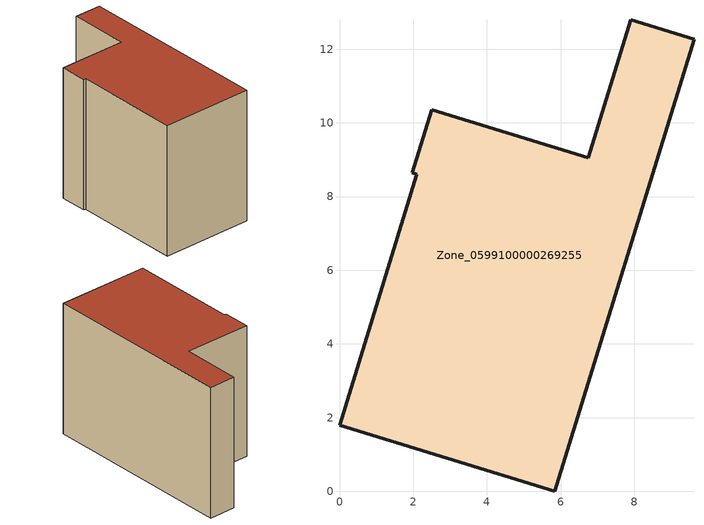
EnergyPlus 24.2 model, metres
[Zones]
Zone_0599100000269255
 floor ground (C_G): 7.9,12.8 9.62,12.27 5.84,0 0,1.79 2.1,8.6 1.98,8.64 2.5,10.36 6.75,9.05 z0
 wall outside (C_F): 9.62,12.27 7.9,12.8 6.75,9.05 2.5,10.36 1.98,8.64 2.1,8.6 0,1.79 5.84,0 9.62,12.27 z0:8.7
 roof outside (C_R): 5.84,0 9.62,12.27 7.9,12.8 6.75,9.05 2.5,10.36 1.98,8.64 2.1,8.6 0,1.79 z8.7
[BUILDING]
Pand.0599100000269255: North Axis=0; Terrain=City; Loads Convergence Tolerance Value=0.04; Temperature Convergence Tolerance Value=0.4; Solar Distribution=FullExterior; Maximum Number of Warmup Days=25; Minimum Number of Warmup Days=1
[Site:Location]
Rotterdam.The.Hague.AP_ZH_NLD Design_Conditions: Latitude=51.96; Longitude=4.45; Time Zone=1; Elevation=-4.5
[SITE:GROUNDTEMPERATURE:BUILDINGSURFACE]
18, 18, 18, 18, 18, 18, 18, 18, 18, 18, 18, 18
[MATERIAL] Thermal Absorptance=0.9; Solar Absorptance=0.7; Visible Absorptance=0.7
Name | Roughness | Thickness | Conductivity | Density | Specific Heat
G.TI.1975-1991 | MediumSmooth | 0.15 | 0.288461 | 540 | 1210
F.TI.1975-1991 | Rough | 0.3 | 0.230769 | 1920 | 840
R.TI.1975-1991 | MediumRough | 0.2 | 0.153846 | 1500 | 1000
[CONSTRUCTION]
C_G: G.TI.1975-1991
C_F: F.TI.1975-1991
C_R: R.TI.1975-1991
[ZONE]
Zone_0599100000269255: Type=1; Multiplier=1; Ceiling Height=Autocalculate; Volume=Autocalculate; Floor Area=autocalculate; Part of Total Floor Area=Yes
[ZONEINFILTRATION:DESIGNFLOWRATE]
Infil_Zone_0599100000269255: Zone or ZoneList or Space or SpaceList=Zone_0599100000269255; Schedule=AlwaysOn; Design Flow Rate Calculation Method=Flow/Area; Flow Rate per Floor Area=0.003; Constant Term Coefficient=1; Temperature Term Coefficient=0; Velocity Term Coefficient=0; Velocity Squared Term Coefficient=0
[HVACTEMPLATE:ZONE:IDEALLOADSAIRSYSTEM]
Zone_0599100000269255: Maximum Heating Supply Air Temperature=50; Minimum Cooling Supply Air Temperature=13; Maximum Heating Supply Air Humidity Ratio=0.0156; Minimum Cooling Supply Air Humidity Ratio=0.0077; Heating Limit=NoLimit; Cooling Limit=NoLimit; Dehumidification Control Type=ConstantSensibleHeatRatio; Cooling Sensible Heat Ratio=0.7; Dehumidification Setpoint=60; Humidification Control Type=None; Humidification Setpoint=30; Outdoor Air Method=None; Outdoor Air Flow Rate per Person=0.00944; Outdoor Air Flow Rate per Zone Floor Area=0; Outdoor Air Flow Rate per Zone=0; Demand Controlled Ventilation Type=None; Outdoor Air Economizer Type=NoEconomizer; Heat Recovery Type=None; Sensible Heat Recovery Effectiveness=0.7; Latent Heat Recovery Effectiveness=0.65
[ZONECONTROL:THERMOSTAT]
ThermostatControl_Zone_0599100000269255: Zone or ZoneList=Zone_0599100000269255; Control Type Schedule=DualSetpointControlType; Control 1=Thermostat_Zone_0599100000269255; Temperature Difference Between Cutout And Setpoint=0
[THERMOSTATSETPOINT:DUALSETPOINT]
Thermostat_Zone_0599100000269255: Heating Setpoint Temperature Schedule=HeatingSetpoint_Zone_0599100000269255; Cooling Setpoint Temperature Schedule=CoolingSetpoint_Zone_0599100000269255
[SCHEDULE:COMPACT]
HeatingSetpoint_Zone_0599100000269255: Through: 12/31, For: AllDays, Until: 24:00, 21
CoolingSetpoint_Zone_0599100000269255: Through: 12/31, For: AllDays, Until: 24:00, 24
DualSetpointControlType: Through: 12/31, For: AllDays, Until: 24:00, 4
AlwaysOn: Through: 12/31, For: AllDays, Until: 24:00, 1
